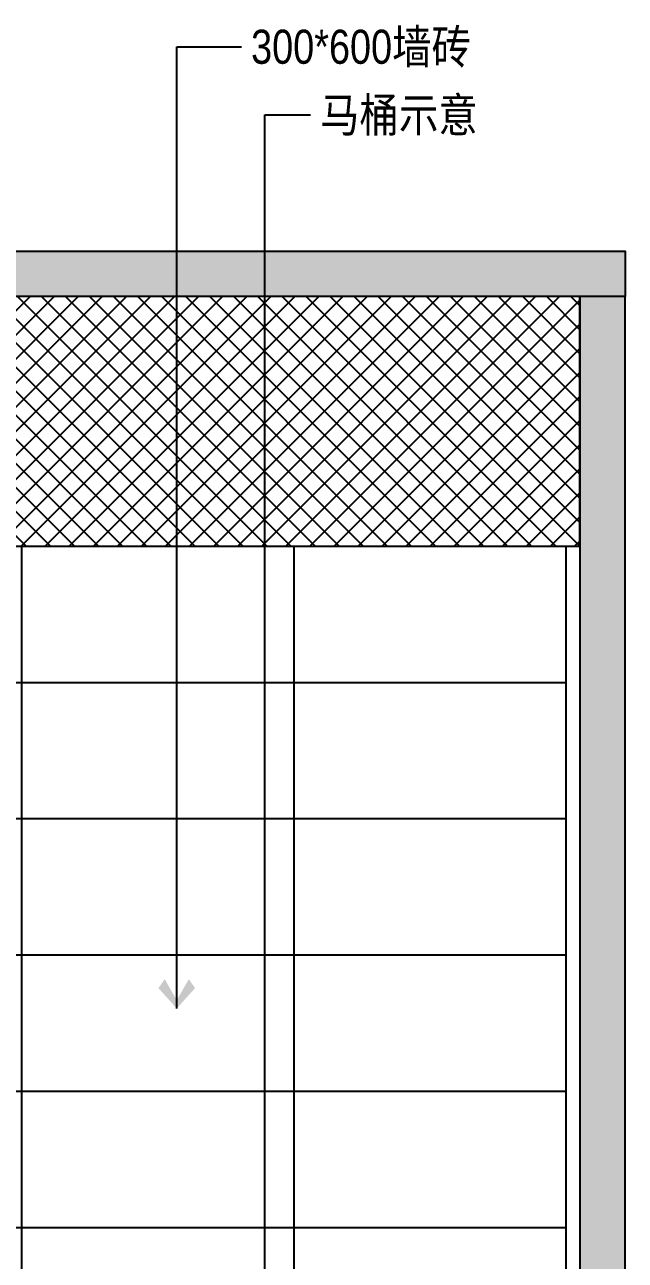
# Model space of a CAD drawing. Extents: x 468514 to 728049, y -74127 to 69080.
# Drawn here: x 636715 to 638039, y -69699 to -66978 of the extents above; entities that cross this region are included whole.
import ezdxf

# ---------------------------------------------------------------- set-up
doc = ezdxf.new("R2010")
doc.units = 0
doc.header["$LTSCALE"] = 500
doc.header["$MEASUREMENT"] = 0
for name, color, linetype in [('E 立面填充', 250, 'Continuous'), ('E 立面墙体', 245, 'Continuous'), ('E 立面标注尺寸', 9, 'Continuous'), ('E 立面装饰完成线', 225, 'Continuous')]:
    doc.layers.add(name, color=color, linetype=linetype)
doc.styles.add('PDC DIM', font='PMingLiU-ExtB.ttf', dxfattribs={"width": 0.85})
doc.dimstyles.new('PDC-A2', dxfattribs={"dimscale": 0, "dimtxt": 2.5, "dimasz": 1, "dimexe": 1, "dimexo": 1, "dimgap": 0.7, "dimtad": 1, "dimdec": 0, "dimtxsty": 'PDC DIM', "dimblk": 'ARCHTICK', "dimcen": 1, "dimdle": 1, "dimclrd": 8, "dimclre": 8, "dimclrt": 9, "dimadec": 0, "dimazin": 0, "dimtfac": 1, "dimtdec": 0, "dimtix": 1, "dimtmove": 2, "dimatfit": 3, "dimldrblk": 'PDC A2 T R', "dimfxl": 10, "dimfxlon": 1, "dimarcsym": 0})

# ---------------------------------------------------------------- blocks, each defined once
blk = doc.blocks.new('_ArchTick')
at = {"color": 0, "linetype": 'ByBlock', "const_width": 0.4}
blk.add_lwpolyline([(-0.5, -0.5), (0.5, 0.5)], dxfattribs=at)
blk = doc.blocks.new('PDC A2 T R')
at = {"color": 0, "linetype": 'ByBlock'}
blk.add_line((0, 0), (-2, 0), dxfattribs=at)
for points in [[(-2.147, 0.886), (-1.491, 1.345), (-0.6, 0), (0, 0)], [(-2.147, -0.886), (-1.491, -1.345), (-0.6, 0), (0, 0)]]:
    blk.add_solid(points, dxfattribs=at)

msp = doc.modelspace()

# ---------------------------------------------------------------- hatches: boundary and pattern name
at = {"layer": 'E 立面填充'}
h = msp.add_hatch(dxfattribs=at)
h.set_pattern_fill('ANSI37', color=256, scale=300, angle=90)
h.set_pattern_definition([(135, (-6338.725, 0), (-26.5165043, -26.5165043), []), (225, (-6338.725, 0), (26.5165043, -26.5165043), [])])
h.paths.add_polyline_path([(635638.8, -68126.5), (637938.8, -68126.5), (637938.8, -67576.5), (635638.8, -67576.5)])
h = msp.add_hatch(dxfattribs=at)
h.set_pattern_fill('_USER', color=256, scale=600, angle=90, pattern_type=0)
h.set_pattern_definition([(90, (637908.8, -70526.5), (-600, 4e-14), [])])
h.paths.add_polyline_path([(636479.8, -70476.5), (636498.8, -70476.5), (636498.8, -70526.5), (637908.8, -70526.5), (637908.8, -68126.5), (635668.8, -68126.5), (635668.8, -70526.5), (636448.8, -70526.5), (636448.8, -70476.5), (636467.8, -70476.5), (636467.8, -68446.5), (636463.8, -68446.5), (636463.8, -68426.5), (636483.8, -68426.5), (636483.8, -68446.5), (636479.8, -68446.5)])
h = msp.add_hatch(dxfattribs=at)
h.set_pattern_fill('_USER', color=256, scale=300, pattern_type=0)
h.set_pattern_definition([(0, (635668.82, -70526.5), (0, 300), [])])
h.paths.add_polyline_path([(636479.8, -70476.5), (636498.8, -70476.5), (636498.8, -70526.5), (637908.8, -70526.5), (637908.8, -68126.5), (635668.8, -68126.5), (635668.8, -70526.5), (636448.8, -70526.5), (636448.8, -70476.5), (636467.8, -70476.5), (636467.8, -68446.5), (636463.8, -68446.5), (636463.8, -68426.5), (636483.8, -68426.5), (636483.8, -68446.5), (636479.8, -68446.5)])
at = {"layer": 'E 立面墙体'}
h = msp.add_hatch(color=250, dxfattribs=at)
h.dxf.hatch_style = 1
h.paths.add_polyline_path([(635538.8, -67476.5), (638038.8, -67476.5), (638038.8, -67576.5), (635538.8, -67576.5)])
h = msp.add_hatch(dxfattribs=at)
h.set_pattern_fill('钢筋混凝土', color=250, scale=10, pattern_type=2)
h.set_pattern_definition([(45, (136244.856, -72201.5), (-35.355339, 35.355339), []), (50, (136244.856, -72201.5), (71.726018, -6.2752135), [7.5, -82.5]), (355, (136244.86, -72201.5), (-13.875133, 75.219213), [6, -66]), (100.4514, (136250.833, -72202.02), (57.850938, 68.943954), [6.374019, -70.114211]), (46.1842, (136244.86, -72181.5), (106.724105, -16.551901), [11.25, -123.75]), (96.6356, (136253.75, -72182.88), (93.46627, 97.411787), [9.561029, -105.1713]), (351.1842, (136244.86, -72181.5), (93.466195, 97.41186), [9, -99]), (21, (136254.856, -72186.5), (59.690705, -40.261889), [7.5, -82.5]), (326, (136254.86, -72186.5), (24.331533, 72.515005), [6, -66]), (71.4514, (136259.83, -72189.855), (84.022263, 32.25305), [6.374019, -70.114211]), (37.5, (136244.856, -72201.5), (1.2159855, 33.2893854), [0.5, -65.2, 0.5, -67, 0.5, -66.25]), (7.5, (136244.856, -72201.5), (26.3069537, 39.4411712), [0.5, -38.2, 0.5, -63.7, 0.5, -25.25]), (327.5, (136222.556, -72201.5), (53.3822436, -2.2554872), [0.5, -25, 0.5, -78, 0.5, -103.5]), (317.5, (136212.556, -72201.5), (58.318617, 10.0104982), [0.5, -32.5, 0.5, -51.8, 0.5, -73.5])])
h.paths.add_polyline_path([(637938.8, -70576.5), (638038.8, -70576.5), (638038.8, -67576.5), (637938.8, -67576.5)])

# ---------------------------------------------------------------- linework, layer by layer
for points in [[(635538.8, -67476.5), (638038.8, -67476.5), (638038.8, -67576.5), (635538.8, -67576.5)], [(637938.8, -70576.5), (638038.8, -70576.5), (638038.8, -67576.5), (637938.8, -67576.5)]]:
    msp.add_lwpolyline(points, close=True, dxfattribs=at)
at = {"layer": 'E 立面装饰完成线'}
msp.add_lwpolyline([(635638.8, -68126.5), (637938.8, -68126.5), (637938.8, -67576.5), (635638.8, -67576.5)], close=True, dxfattribs=at)
msp.add_lwpolyline([(637908.8, -70526.5), (637908.8, -68126.5)], dxfattribs=at)

# ---------------------------------------------------------------- texts
at = {"layer": 'E 立面标注尺寸', "color": 9, "char_height": 75, "attachment_point": 1, "style": 'PDC DIM'}
for s, insert in [('300*600墙砖', (637214.1, -66989)), ('马桶示意', (637365.9, -67139))]:
    msp.add_mtext(s, dxfattribs=dict(at, insert=insert))

# ---------------------------------------------------------------- leaders
at = {"layer": 'E 立面标注尺寸', "annotation_type": 0, "has_hookline": 1, "hookline_direction": 0}
for points, text_width in [([(637050.3, -69144.2), (637050.3, -67026.5), (637193.1, -67026.5)], 487.1), ([(637244.2, -69848.8), (637244.2, -67176.5), (637344.9, -67176.5)], 352.2)]:
    msp.add_leader(points, dimstyle='PDC-A2', override={"dimscale": 30.000004, "dimtad": 0}, dxfattribs=dict(at, text_width=text_width))

doc.saveas('drawing.dxf')
